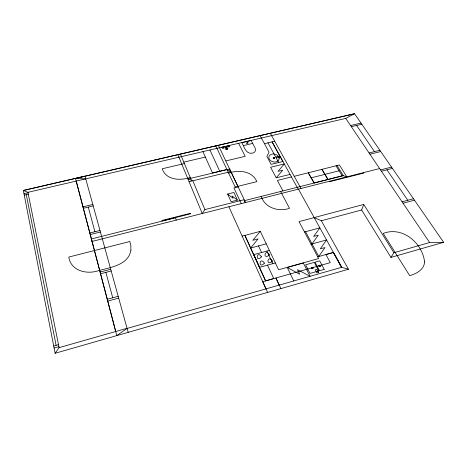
<?xml version="1.0" encoding="UTF-8"?>
<svg xmlns="http://www.w3.org/2000/svg" width="467" height="467" viewBox="0 0 467 467"><rect width="100%" height="100%" fill="white"/><g stroke="black" fill="none" stroke-linecap="round" stroke-linejoin="round"><path stroke-width="0.7" d="M267.498 265.133L273.761 278.571L265.606 280.889L244.918 235.409L260.3 231.34L278.624 269.751L318.634 258.566L299.02 221.627L314.18 217.616L321.314 220.745L348.44 269.261L55.124 353.274L23.35 190.466L354.541 113.726L443.65 242.303L390.932 257.405L361.645 209.992L363.758 204.453L314.163 217.587M225.946 146.369L226.635 147.782L227.797 148.681L227.546 149.265L226.553 149.493L225.853 149.136L225.993 147.934L225.31 146.515M390.932 257.405L393.914 252.723L429.622 242.542L443.65 242.303M245.204 202.62L243.85 199.771L204.914 209.601L202.24 213.512L177.874 154.688M318.692 256.552L325.009 247.528L320.327 248.823L326.544 239.968L311.028 244.218M55.124 353.274L59.093 347.629L127.077 328.266L128.221 332.346M311.991 243.955L318.284 235.199L313.661 236.454L319.854 227.867L304.525 231.988M260.312 231.358L252.787 240.307L258.053 238.9L250.668 248.024L266.26 243.827M276.201 177.81L282.71 170.233L278.034 171.377L284.257 163.923L270.591 167.25L276.207 177.828L290.042 174.401M85.724 178.873L84.971 176.182L23.35 190.466L27.932 192.322L345.72 118.396L354.541 113.726L75.467 178.429L116.803 335.575L127.077 328.447L341.657 267.311L348.44 269.261M53.705 346.012L58.492 344.652M54.102 348.026L58.895 346.66M317.712 256.827L333.432 252.443L341.657 267.311L298.442 189.123M287.211 267.486L303.299 262.985L310.082 276.289L297.473 269.692L299.744 274.24L287.234 267.474L293.778 280.936M275.413 262.933L259.617 267.305L253.832 254.62L269.424 250.382M107.258 299.294L118.198 296.323M107.737 301.11L118.7 298.127M402.081 201.791L413.464 198.744M403.044 203.221L414.445 200.162M321.314 220.745L361.645 209.992M242.122 236.057L244.854 235.333L265.606 280.889M100.096 272.068L110.726 269.284M100.545 273.773L111.193 270.971M379.613 168.546L92.046 241.445L91.386 238.976L175.37 217.756L176.257 220.097M380.523 169.895L391.533 167.098M381.411 171.208L392.438 168.4M237.434 200.098L231.107 201.691L227.61 194.044L233.885 192.48L237.434 200.098L232 195.965L233.074 198.294L227.61 194.044M343.245 175.539L328.021 179.404L321.991 169.323L339.398 164.968L346.829 176.859L343.315 175.656L244.282 200.687M311.191 177.816L324.857 174.389M324.985 174.331L339.112 170.788M291.443 176.935L277.38 180.431L282.949 190.915M294.228 176.304L321.862 169.381L327.892 179.462L314.151 182.936L308.273 172.761M89.822 233.01L100.002 230.476M90.23 234.562L100.428 232.023M369.07 152.954L379.881 150.281M235.17 187.004L256.862 181.634C252.157 170.741 238.549 169.655 228.626 173.123M369.917 154.209L380.739 151.53M282.92 161.494L271.123 164.366L266.855 156.375L269.056 152.201L260.101 135.623M226.921 169.509L212.514 172.977L202.906 151.641M189.077 181.71L191.721 181.073L180.431 154.092M241.287 203.612L233.955 187.997L238.182 186.946L229.595 168.984L187.944 179.013L192.818 180.805L230.861 171.611L245.589 202.526M190.209 177.46C180.414 180.811 166.089 180.35 162.207 168.774L184.389 163.555M82.939 206.84L92.81 204.476M83.324 208.3L93.213 205.924M225.859 160.922L245.175 156.328L238.631 143.375M350.542 125.535L361.014 123.066M351.33 126.697L361.82 124.222M225.841 149.09C229.35 147.607 227.306 149.784 225.859 149.113M243.348 145.599C244.749 149.224 247.387 154.25 252.157 153.182C254.976 153.077 256.5 149.907 254.906 147.636L251.164 140.497L241.853 142.663L243.348 145.599L252.694 143.416M183.8 162.137L205.34 157.075M264.445 143.673L274.73 141.256M23.98 193.688L28.02 192.748M225.794 147.519L222.385 148.313L221.901 147.309L229.367 145.57L229.857 146.574L226.431 147.368M225.946 147.835L226.588 147.683M24.255 195.095L28.3 194.149M75.467 178.429L85.747 178.908L127.03 328.278M226.98 169.614L230.861 171.611L218.352 145.301M356.584 125.46L374.487 151.617M386.933 169.801L407.784 200.267M345.72 118.396L429.622 242.542M363.571 172.597L363.857 173.035L329.609 181.721L329.34 181.272M363.758 204.453L393.914 252.723M337.034 165.552L343.315 175.656M336.036 165.826L342.229 175.814M308.243 172.819L314.128 183.006M270.282 133.264L300.999 188.475M341.657 267.311L333.432 252.443L325.919 254.55L330.303 262.635L262.734 281.7L265.98 288.869M298.209 189.188L272.086 141.875L282.862 161.518M267.97 142.844L278.706 162.516M305.564 231.708L318.774 256.529M280.626 191.505L289.505 208.323C278.653 212.123 265.081 207.955 261.141 196.426M228.567 145.757L229.081 146.755M222.66 147.134L223.144 148.138M266.914 251.048L272.88 263.645M215.795 145.897L235.461 187.623M280.9 288.6L275.921 277.982L279.231 285.098M258.508 245.916L261.573 252.495M209.946 150L219.735 171.243M228.883 206.758L267.579 292.412M192.818 180.805L204.914 209.601M88.275 207.109L94.918 231.743M105.881 272.372L112.74 297.806M76.232 181.079L115.717 331.5M27.932 192.322L59.093 347.629M26.275 194.622L56.104 345.329M274.38 157.934C273.703 159.235 273.119 156.795 274.38 157.934M274.713 157.904L274.129 158.599L273.154 158.044L273.738 157.35L274.713 157.904M318.716 265.525L319.3 266.628L320.619 266.26L320.035 265.157L318.716 265.525M319.124 265.682L319.457 266.313L320.21 266.102L319.877 265.472L319.124 265.682M311.396 267.591L311.974 268.7L313.299 268.327L312.721 267.217L311.396 267.591M311.804 267.749L312.131 268.379L312.89 268.169L312.563 267.533L311.804 267.749M424.591 261.923C424.17 269.704 416.325 273.767 409.687 275.658L383.22 233.407C402.525 225.999 422.431 243.003 424.591 261.923M279.132 158.441L278.799 159.93C276.207 164.384 267.153 161.249 269.097 156.031C271.549 152.201 278.659 153.999 279.132 158.441M130.894 250.283C128.308 265.309 110.119 267.439 98.128 270.772C86.634 274.672 70.768 270.772 68.783 257.06L129.873 241.503L130.865 246.068L130.894 250.283M272.284 260.965L272.092 261.654C265.022 266.377 268.385 253.902 272.284 260.965M269.301 254.678L269.109 255.356C262.086 260.008 265.449 247.714 269.301 254.678M264.433 263.131C258.263 270.049 259.167 255.647 264.433 263.131M261.497 256.815C255.356 263.622 256.295 249.436 261.497 256.815M223.214 147.461L222.905 147.642L223.214 147.461M228.812 146.264L228.41 146.253L228.812 146.264M318.786 270.924L309.989 273.423L305.581 264.812L314.309 262.366L318.786 270.924M324.238 269.401L319.504 270.743L315.021 262.185L319.714 260.872L324.238 269.401M318.506 272.477L316.895 272.932L315.254 269.774L316.859 269.325L318.506 272.477M190.338 213.314L161.88 220.5L162.061 220.996L190.536 213.804L190.338 213.314M279.774 157.145L276.89 157.84L276.336 156.824L279.213 156.13L279.774 157.145M247.884 142.622L246.401 142.966L246.658 143.457L248.14 143.112L247.884 142.622"/></g></svg>
